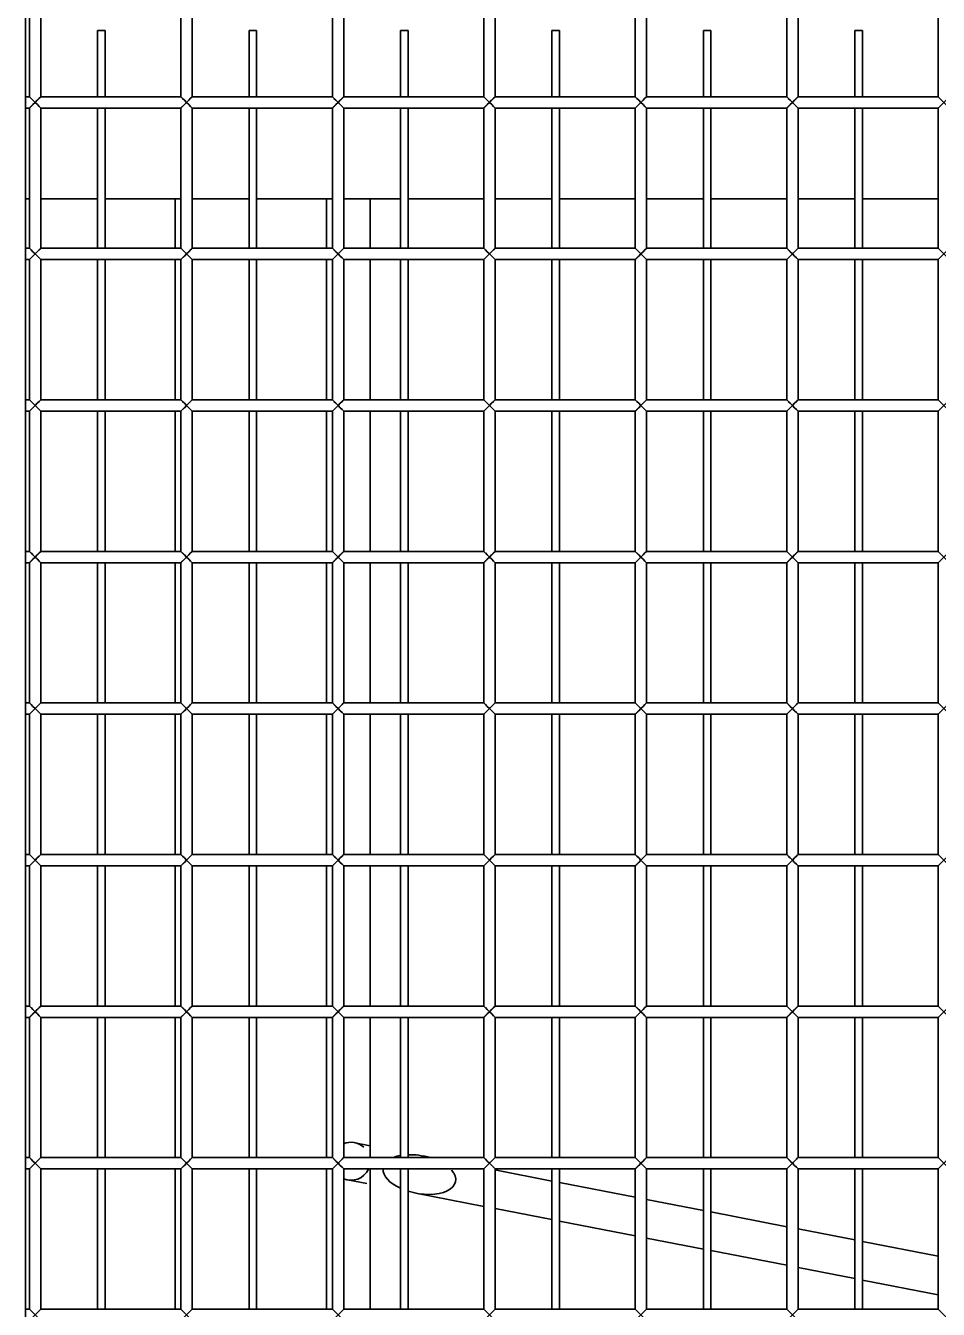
# Model space of a CAD drawing. Header units: millimetres. Extents: x 32496 to 166256, y 3504 to 23939.
# Drawn here: x 44527.6 to 44768.7, y 12790 to 13128.8 of the extents above; entities that cross this region are included whole.
import ezdxf

# ---------------------------------------------------------------- set-up
doc = ezdxf.new("R2010")
doc.units = ezdxf.units.MM
doc.layers.get('0').update_dxf_attribs({"lineweight": 35})

msp = doc.modelspace()

# ---------------------------------------------------------------- linework, layer by layer
at = {"linetype": 'Continuous'}
for p, q in [((44527.64, 13140.075), (44527.64, 12514.553)), ((44528.64, 13140.075), (44528.64, 13110.075)), ((44531.64, 13140.075), (44531.64, 13110.075)), ((44568.64, 13140.075), (44568.64, 13110.075)), ((44571.64, 13140.075), (44571.64, 13110.075)), ((44608.64, 13140.075), (44608.64, 13110.075)), ((44611.64, 13140.075), (44611.64, 13110.075)), ((44648.64, 13140.075), (44648.64, 13110.075)), ((44651.64, 13140.075), (44651.64, 13110.075)), ((44688.64, 13140.075), (44688.64, 13110.075)), ((44691.64, 13140.075), (44691.64, 13110.075)), ((44728.64, 13140.075), (44728.64, 13110.075)), ((44731.64, 13140.075), (44731.64, 13110.075)), ((44768.64, 13140.075), (44768.64, 13110.075)), ((44546.64, 13110.075), (44546.64, 13127.575)), ((44548.64, 13127.575), (44546.64, 13127.575)), ((44548.64, 13110.075), (44548.64, 13127.575)), ((44586.64, 13110.075), (44586.64, 13127.575)), ((44588.64, 13127.575), (44586.64, 13127.575)), ((44588.64, 13110.075), (44588.64, 13127.575)), ((44626.64, 13110.075), (44626.64, 13127.575)), ((44628.64, 13127.575), (44626.64, 13127.575)), ((44628.64, 13110.075), (44628.64, 13127.575)), ((44666.64, 13110.075), (44666.64, 13127.575)), ((44668.64, 13127.575), (44666.64, 13127.575)), ((44668.64, 13110.075), (44668.64, 13127.575)), ((44706.64, 13110.075), (44706.64, 13127.575)), ((44708.64, 13127.575), (44706.64, 13127.575)), ((44708.64, 13110.075), (44708.64, 13127.575)), ((44746.64, 13110.075), (44746.64, 13127.575)), ((44748.64, 13127.575), (44746.64, 13127.575)), ((44748.64, 13110.075), (44748.64, 13127.575)), ((44527.64, 13110.075), (44528.64, 13110.075)), ((44528.64, 13107.075), (44531.64, 13110.075)), ((44528.64, 13110.075), (44531.64, 13107.075)), ((44529.55, 13107.986), (44530.14, 13108.575)), ((44531.64, 13110.075), (44568.64, 13110.075)), ((44568.64, 13107.075), (44571.64, 13110.075)), ((44568.64, 13110.075), (44571.64, 13107.075)), ((44569.55, 13107.986), (44570.14, 13108.575)), ((44571.64, 13110.075), (44608.64, 13110.075)), ((44608.64, 13107.075), (44611.64, 13110.075)), ((44608.64, 13110.075), (44611.64, 13107.075)), ((44609.55, 13107.986), (44610.14, 13108.575)), ((44611.64, 13110.075), (44648.64, 13110.075)), ((44648.64, 13107.075), (44651.64, 13110.075)), ((44648.64, 13110.075), (44651.64, 13107.075)), ((44649.55, 13107.986), (44650.14, 13108.575)), ((44651.64, 13110.075), (44688.64, 13110.075)), ((44688.64, 13107.075), (44691.64, 13110.075)), ((44688.64, 13110.075), (44691.64, 13107.075)), ((44689.55, 13107.986), (44690.14, 13108.575)), ((44691.64, 13110.075), (44728.64, 13110.075)), ((44728.64, 13107.075), (44731.64, 13110.075)), ((44728.64, 13110.075), (44731.64, 13107.075)), ((44729.55, 13107.986), (44730.14, 13108.575)), ((44731.64, 13110.075), (44768.64, 13110.075)), ((44768.64, 13107.075), (44771.64, 13110.075)), ((44768.64, 13110.075), (44771.64, 13107.075)), ((44527.64, 13107.075), (44528.64, 13107.075)), ((44528.64, 13107.075), (44528.64, 13070.075)), ((44528.756, 13107.192), (44529.55, 13107.986)), ((44531.64, 13107.075), (44531.64, 13070.075)), ((44531.64, 13107.075), (44568.64, 13107.075)), ((44546.64, 13070.075), (44546.64, 13107.075)), ((44548.64, 13070.075), (44548.64, 13107.075)), ((44568.64, 13107.075), (44568.64, 13070.075)), ((44568.756, 13107.192), (44569.55, 13107.986)), ((44571.64, 13107.075), (44571.64, 13070.075)), ((44571.64, 13107.075), (44608.64, 13107.075)), ((44586.64, 13070.075), (44586.64, 13107.075)), ((44588.64, 13070.075), (44588.64, 13107.075)), ((44608.64, 13107.075), (44608.64, 13070.075)), ((44608.756, 13107.192), (44609.55, 13107.986)), ((44611.64, 13107.075), (44611.64, 13070.075)), ((44611.64, 13107.075), (44648.64, 13107.075)), ((44626.64, 13070.075), (44626.64, 13107.075)), ((44628.64, 13070.075), (44628.64, 13107.075)), ((44648.64, 13107.075), (44648.64, 13070.075)), ((44648.756, 13107.192), (44649.55, 13107.986)), ((44651.64, 13107.075), (44651.64, 13070.075)), ((44651.64, 13107.075), (44688.64, 13107.075)), ((44666.64, 13070.075), (44666.64, 13107.075)), ((44668.64, 13070.075), (44668.64, 13107.075)), ((44688.64, 13107.075), (44688.64, 13070.075)), ((44688.756, 13107.192), (44689.55, 13107.986)), ((44691.64, 13107.075), (44691.64, 13070.075)), ((44691.64, 13107.075), (44728.64, 13107.075)), ((44706.64, 13070.075), (44706.64, 13107.075)), ((44708.64, 13070.075), (44708.64, 13107.075)), ((44728.64, 13107.075), (44728.64, 13070.075)), ((44728.756, 13107.192), (44729.55, 13107.986)), ((44731.64, 13107.075), (44731.64, 13070.075)), ((44731.64, 13107.075), (44768.64, 13107.075)), ((44746.64, 13070.075), (44746.64, 13107.075)), ((44748.64, 13070.075), (44748.64, 13107.075)), ((44768.64, 13107.075), (44768.64, 13070.075)), ((44528.64, 13083.075), (44527.64, 13083.075)), ((44546.64, 13083.075), (44531.64, 13083.075)), ((44568.64, 13083.075), (44548.64, 13083.075)), ((44567.14, 13083.075), (44567.14, 13070.075)), ((44586.64, 13083.075), (44571.64, 13083.075)), ((44608.64, 13083.075), (44588.64, 13083.075)), ((44607.14, 13083.075), (44607.14, 13070.075)), ((44626.64, 13083.075), (44611.64, 13083.075)), ((44618.64, 13070.075), (44618.64, 13083.075)), ((44648.64, 13083.075), (44628.64, 13083.075)), ((44666.64, 13083.075), (44651.64, 13083.075)), ((44688.64, 13083.075), (44668.64, 13083.075)), ((44706.64, 13083.075), (44691.64, 13083.075)), ((44728.64, 13083.075), (44708.64, 13083.075)), ((44746.64, 13083.075), (44731.64, 13083.075)), ((44768.64, 13083.075), (44748.64, 13083.075)), ((44527.64, 13070.075), (44528.64, 13070.075)), ((44528.64, 13067.075), (44531.64, 13070.075)), ((44528.64, 13070.075), (44531.64, 13067.075)), ((44528.756, 13067.192), (44529.55, 13067.986)), ((44529.55, 13067.986), (44530.14, 13068.575)), ((44531.64, 13070.075), (44568.64, 13070.075)), ((44568.64, 13067.075), (44571.64, 13070.075)), ((44568.64, 13070.075), (44571.64, 13067.075)), ((44568.756, 13067.192), (44569.55, 13067.986)), ((44569.55, 13067.986), (44570.14, 13068.575)), ((44571.64, 13070.075), (44608.64, 13070.075)), ((44608.64, 13067.075), (44611.64, 13070.075)), ((44608.64, 13070.075), (44611.64, 13067.075)), ((44608.756, 13067.192), (44609.55, 13067.986)), ((44609.55, 13067.986), (44610.14, 13068.575)), ((44611.64, 13070.075), (44648.64, 13070.075)), ((44648.64, 13067.075), (44651.64, 13070.075)), ((44648.64, 13070.075), (44651.64, 13067.075)), ((44648.756, 13067.192), (44649.55, 13067.986)), ((44649.55, 13067.986), (44650.14, 13068.575)), ((44651.64, 13070.075), (44688.64, 13070.075)), ((44688.64, 13067.075), (44691.64, 13070.075)), ((44688.64, 13070.075), (44691.64, 13067.075)), ((44688.756, 13067.192), (44689.55, 13067.986)), ((44689.55, 13067.986), (44690.14, 13068.575)), ((44691.64, 13070.075), (44728.64, 13070.075)), ((44728.64, 13067.075), (44731.64, 13070.075)), ((44728.64, 13070.075), (44731.64, 13067.075)), ((44728.756, 13067.192), (44729.55, 13067.986)), ((44729.55, 13067.986), (44730.14, 13068.575)), ((44731.64, 13070.075), (44768.64, 13070.075)), ((44768.64, 13067.075), (44771.64, 13070.075)), ((44768.64, 13070.075), (44771.64, 13067.075)), ((44527.64, 13067.075), (44528.64, 13067.075)), ((44528.64, 13067.075), (44528.64, 13030.075)), ((44531.64, 13067.075), (44531.64, 13030.075)), ((44531.64, 13067.075), (44568.64, 13067.075)), ((44546.64, 13030.075), (44546.64, 13067.075)), ((44548.64, 13030.075), (44548.64, 13067.075)), ((44567.14, 13067.075), (44567.14, 13030.075)), ((44568.64, 13067.075), (44568.64, 13030.075)), ((44571.64, 13067.075), (44571.64, 13030.075)), ((44571.64, 13067.075), (44608.64, 13067.075)), ((44586.64, 13030.075), (44586.64, 13067.075)), ((44588.64, 13030.075), (44588.64, 13067.075)), ((44607.14, 13067.075), (44607.14, 13030.075)), ((44608.64, 13067.075), (44608.64, 13030.075)), ((44611.64, 13067.075), (44611.64, 13030.075)), ((44611.64, 13067.075), (44648.64, 13067.075)), ((44618.64, 13030.075), (44618.64, 13067.075)), ((44626.64, 13030.075), (44626.64, 13067.075)), ((44628.64, 13030.075), (44628.64, 13067.075)), ((44648.64, 13067.075), (44648.64, 13030.075)), ((44651.64, 13067.075), (44651.64, 13030.075)), ((44651.64, 13067.075), (44688.64, 13067.075)), ((44666.64, 13030.075), (44666.64, 13067.075)), ((44668.64, 13030.075), (44668.64, 13067.075)), ((44688.64, 13067.075), (44688.64, 13030.075)), ((44691.64, 13067.075), (44691.64, 13030.075)), ((44691.64, 13067.075), (44728.64, 13067.075)), ((44706.64, 13030.075), (44706.64, 13067.075)), ((44708.64, 13030.075), (44708.64, 13067.075)), ((44728.64, 13067.075), (44728.64, 13030.075)), ((44731.64, 13067.075), (44731.64, 13030.075)), ((44731.64, 13067.075), (44768.64, 13067.075)), ((44746.64, 13030.075), (44746.64, 13067.075)), ((44748.64, 13030.075), (44748.64, 13067.075)), ((44768.64, 13067.075), (44768.64, 13030.075)), ((44527.64, 13030.075), (44528.64, 13030.075)), ((44527.64, 13027.075), (44528.64, 13027.075)), ((44528.64, 13027.075), (44531.64, 13030.075)), ((44528.64, 13030.075), (44531.64, 13027.075)), ((44528.64, 13027.075), (44528.64, 12990.075)), ((44528.756, 13027.192), (44529.55, 13027.986)), ((44529.55, 13027.986), (44530.14, 13028.575)), ((44531.64, 13030.075), (44568.64, 13030.075)), ((44531.64, 13027.075), (44531.64, 12990.075)), ((44531.64, 13027.075), (44568.64, 13027.075)), ((44546.64, 12990.075), (44546.64, 13027.075)), ((44548.64, 12990.075), (44548.64, 13027.075)), ((44567.14, 13027.075), (44567.14, 12990.075)), ((44568.64, 13027.075), (44571.64, 13030.075)), ((44568.64, 13030.075), (44571.64, 13027.075)), ((44568.64, 13027.075), (44568.64, 12990.075)), ((44568.756, 13027.192), (44569.55, 13027.986)), ((44569.55, 13027.986), (44570.14, 13028.575)), ((44571.64, 13030.075), (44608.64, 13030.075)), ((44571.64, 13027.075), (44571.64, 12990.075)), ((44571.64, 13027.075), (44608.64, 13027.075)), ((44586.64, 12990.075), (44586.64, 13027.075)), ((44588.64, 12990.075), (44588.64, 13027.075)), ((44607.14, 13027.075), (44607.14, 12990.075)), ((44608.64, 13027.075), (44611.64, 13030.075)), ((44608.64, 13030.075), (44611.64, 13027.075)), ((44608.64, 13027.075), (44608.64, 12990.075)), ((44608.756, 13027.192), (44609.55, 13027.986)), ((44609.55, 13027.986), (44610.14, 13028.575)), ((44611.64, 13030.075), (44648.64, 13030.075)), ((44611.64, 13027.075), (44611.64, 12990.075)), ((44611.64, 13027.075), (44648.64, 13027.075)), ((44618.64, 12990.075), (44618.64, 13027.075)), ((44626.64, 12990.075), (44626.64, 13027.075)), ((44628.64, 12990.075), (44628.64, 13027.075)), ((44648.64, 13027.075), (44651.64, 13030.075)), ((44648.64, 13030.075), (44651.64, 13027.075)), ((44648.64, 13027.075), (44648.64, 12990.075)), ((44648.756, 13027.192), (44649.55, 13027.986)), ((44649.55, 13027.986), (44650.14, 13028.575)), ((44651.64, 13030.075), (44688.64, 13030.075)), ((44651.64, 13027.075), (44651.64, 12990.075)), ((44651.64, 13027.075), (44688.64, 13027.075)), ((44666.64, 12990.075), (44666.64, 13027.075)), ((44668.64, 12990.075), (44668.64, 13027.075)), ((44688.64, 13027.075), (44691.64, 13030.075)), ((44688.64, 13030.075), (44691.64, 13027.075)), ((44688.64, 13027.075), (44688.64, 12990.075)), ((44688.756, 13027.192), (44689.55, 13027.986)), ((44689.55, 13027.986), (44690.14, 13028.575)), ((44691.64, 13030.075), (44728.64, 13030.075)), ((44691.64, 13027.075), (44691.64, 12990.075)), ((44691.64, 13027.075), (44728.64, 13027.075)), ((44706.64, 12990.075), (44706.64, 13027.075)), ((44708.64, 12990.075), (44708.64, 13027.075)), ((44728.64, 13027.075), (44731.64, 13030.075)), ((44728.64, 13030.075), (44731.64, 13027.075)), ((44728.64, 13027.075), (44728.64, 12990.075)), ((44728.756, 13027.192), (44729.55, 13027.986)), ((44729.55, 13027.986), (44730.14, 13028.575)), ((44731.64, 13030.075), (44768.64, 13030.075)), ((44731.64, 13027.075), (44731.64, 12990.075)), ((44731.64, 13027.075), (44768.64, 13027.075)), ((44746.64, 12990.075), (44746.64, 13027.075)), ((44748.64, 12990.075), (44748.64, 13027.075)), ((44768.64, 13027.075), (44771.64, 13030.075)), ((44768.64, 13030.075), (44771.64, 13027.075)), ((44768.64, 13027.075), (44768.64, 12990.075)), ((44527.64, 12990.075), (44528.64, 12990.075)), ((44528.64, 12987.075), (44531.64, 12990.075)), ((44528.64, 12990.075), (44531.64, 12987.075)), ((44531.64, 12990.075), (44568.64, 12990.075)), ((44568.64, 12987.075), (44571.64, 12990.075)), ((44568.64, 12990.075), (44571.64, 12987.075)), ((44571.64, 12990.075), (44608.64, 12990.075)), ((44608.64, 12987.075), (44611.64, 12990.075)), ((44608.64, 12990.075), (44611.64, 12987.075)), ((44611.64, 12990.075), (44648.64, 12990.075)), ((44648.64, 12987.075), (44651.64, 12990.075)), ((44648.64, 12990.075), (44651.64, 12987.075)), ((44651.64, 12990.075), (44688.64, 12990.075)), ((44688.64, 12987.075), (44691.64, 12990.075)), ((44688.64, 12990.075), (44691.64, 12987.075)), ((44691.64, 12990.075), (44728.64, 12990.075)), ((44728.64, 12987.075), (44731.64, 12990.075)), ((44728.64, 12990.075), (44731.64, 12987.075)), ((44731.64, 12990.075), (44768.64, 12990.075)), ((44768.64, 12987.075), (44771.64, 12990.075)), ((44768.64, 12990.075), (44771.64, 12987.075)), ((44527.64, 12987.075), (44528.64, 12987.075)), ((44528.64, 12987.075), (44528.64, 12950.075)), ((44528.756, 12987.192), (44529.55, 12987.986)), ((44529.55, 12987.986), (44530.14, 12988.575)), ((44531.64, 12987.075), (44531.64, 12950.075)), ((44531.64, 12987.075), (44568.64, 12987.075)), ((44546.64, 12950.075), (44546.64, 12987.075)), ((44548.64, 12950.075), (44548.64, 12987.075)), ((44567.14, 12987.075), (44567.14, 12950.075)), ((44568.64, 12987.075), (44568.64, 12950.075)), ((44568.756, 12987.192), (44569.55, 12987.986)), ((44569.55, 12987.986), (44570.14, 12988.575)), ((44571.64, 12987.075), (44571.64, 12950.075)), ((44571.64, 12987.075), (44608.64, 12987.075)), ((44586.64, 12950.075), (44586.64, 12987.075)), ((44588.64, 12950.075), (44588.64, 12987.075)), ((44607.14, 12987.075), (44607.14, 12950.075)), ((44608.64, 12987.075), (44608.64, 12950.075)), ((44608.756, 12987.192), (44609.55, 12987.986)), ((44609.55, 12987.986), (44610.14, 12988.575)), ((44611.64, 12987.075), (44611.64, 12950.075)), ((44611.64, 12987.075), (44648.64, 12987.075)), ((44618.64, 12950.075), (44618.64, 12987.075)), ((44626.64, 12950.075), (44626.64, 12987.075)), ((44628.64, 12950.075), (44628.64, 12987.075)), ((44648.64, 12987.075), (44648.64, 12950.075)), ((44648.756, 12987.192), (44649.55, 12987.986)), ((44649.55, 12987.986), (44650.14, 12988.575)), ((44651.64, 12987.075), (44651.64, 12950.075)), ((44651.64, 12987.075), (44688.64, 12987.075)), ((44666.64, 12950.075), (44666.64, 12987.075)), ((44668.64, 12950.075), (44668.64, 12987.075)), ((44688.64, 12987.075), (44688.64, 12950.075)), ((44688.756, 12987.192), (44689.55, 12987.986)), ((44689.55, 12987.986), (44690.14, 12988.575)), ((44691.64, 12987.075), (44691.64, 12950.075)), ((44691.64, 12987.075), (44728.64, 12987.075)), ((44706.64, 12950.075), (44706.64, 12987.075)), ((44708.64, 12950.075), (44708.64, 12987.075)), ((44728.64, 12987.075), (44728.64, 12950.075)), ((44728.756, 12987.192), (44729.55, 12987.986)), ((44729.55, 12987.986), (44730.14, 12988.575)), ((44731.64, 12987.075), (44731.64, 12950.075)), ((44731.64, 12987.075), (44768.64, 12987.075)), ((44746.64, 12950.075), (44746.64, 12987.075)), ((44748.64, 12950.075), (44748.64, 12987.075)), ((44768.64, 12987.075), (44768.64, 12950.075)), ((44527.64, 12950.075), (44528.64, 12950.075)), ((44528.64, 12947.075), (44531.64, 12950.075)), ((44528.64, 12950.075), (44531.64, 12947.075)), ((44531.64, 12950.075), (44568.64, 12950.075)), ((44568.64, 12947.075), (44571.64, 12950.075)), ((44568.64, 12950.075), (44571.64, 12947.075)), ((44571.64, 12950.075), (44608.64, 12950.075)), ((44608.64, 12947.075), (44611.64, 12950.075)), ((44608.64, 12950.075), (44611.64, 12947.075)), ((44611.64, 12950.075), (44648.64, 12950.075)), ((44648.64, 12947.075), (44651.64, 12950.075)), ((44648.64, 12950.075), (44651.64, 12947.075)), ((44651.64, 12950.075), (44688.64, 12950.075)), ((44688.64, 12947.075), (44691.64, 12950.075)), ((44688.64, 12950.075), (44691.64, 12947.075)), ((44691.64, 12950.075), (44728.64, 12950.075)), ((44728.64, 12947.075), (44731.64, 12950.075)), ((44728.64, 12950.075), (44731.64, 12947.075)), ((44731.64, 12950.075), (44768.64, 12950.075)), ((44768.64, 12947.075), (44771.64, 12950.075)), ((44768.64, 12950.075), (44771.64, 12947.075)), ((44527.64, 12947.075), (44528.64, 12947.075)), ((44528.64, 12947.075), (44528.64, 12910.075)), ((44528.756, 12947.192), (44529.55, 12947.986)), ((44529.55, 12947.986), (44530.14, 12948.575)), ((44531.64, 12947.075), (44531.64, 12910.075)), ((44531.64, 12947.075), (44568.64, 12947.075)), ((44546.64, 12910.075), (44546.64, 12947.075)), ((44548.64, 12910.075), (44548.64, 12947.075)), ((44567.14, 12947.075), (44567.14, 12910.075)), ((44568.64, 12947.075), (44568.64, 12910.075)), ((44568.756, 12947.192), (44569.55, 12947.986)), ((44569.55, 12947.986), (44570.14, 12948.575)), ((44571.64, 12947.075), (44571.64, 12910.075)), ((44571.64, 12947.075), (44608.64, 12947.075)), ((44586.64, 12910.075), (44586.64, 12947.075)), ((44588.64, 12910.075), (44588.64, 12947.075)), ((44607.14, 12947.075), (44607.14, 12910.075)), ((44608.64, 12947.075), (44608.64, 12910.075)), ((44608.756, 12947.192), (44609.55, 12947.986)), ((44609.55, 12947.986), (44610.14, 12948.575)), ((44611.64, 12947.075), (44611.64, 12910.075)), ((44611.64, 12947.075), (44648.64, 12947.075)), ((44618.64, 12910.075), (44618.64, 12947.075)), ((44626.64, 12910.075), (44626.64, 12947.075)), ((44628.64, 12910.075), (44628.64, 12947.075)), ((44648.64, 12947.075), (44648.64, 12910.075)), ((44648.756, 12947.192), (44649.55, 12947.986)), ((44649.55, 12947.986), (44650.14, 12948.575)), ((44651.64, 12947.075), (44651.64, 12910.075)), ((44651.64, 12947.075), (44688.64, 12947.075)), ((44666.64, 12910.075), (44666.64, 12947.075)), ((44668.64, 12910.075), (44668.64, 12947.075)), ((44688.64, 12947.075), (44688.64, 12910.075)), ((44688.756, 12947.192), (44689.55, 12947.986)), ((44689.55, 12947.986), (44690.14, 12948.575)), ((44691.64, 12947.075), (44691.64, 12910.075)), ((44691.64, 12947.075), (44728.64, 12947.075)), ((44706.64, 12910.075), (44706.64, 12947.075)), ((44708.64, 12910.075), (44708.64, 12947.075)), ((44728.64, 12947.075), (44728.64, 12910.075)), ((44728.756, 12947.192), (44729.55, 12947.986)), ((44729.55, 12947.986), (44730.14, 12948.575)), ((44731.64, 12947.075), (44731.64, 12910.075)), ((44731.64, 12947.075), (44768.64, 12947.075)), ((44746.64, 12910.075), (44746.64, 12947.075)), ((44748.64, 12910.075), (44748.64, 12947.075)), ((44768.64, 12947.075), (44768.64, 12910.075)), ((44527.64, 12910.075), (44528.64, 12910.075)), ((44528.64, 12907.075), (44531.64, 12910.075)), ((44528.64, 12910.075), (44531.64, 12907.075)), ((44529.55, 12907.986), (44530.14, 12908.575)), ((44531.64, 12910.075), (44568.64, 12910.075)), ((44568.64, 12907.075), (44571.64, 12910.075)), ((44568.64, 12910.075), (44571.64, 12907.075)), ((44569.55, 12907.986), (44570.14, 12908.575)), ((44571.64, 12910.075), (44608.64, 12910.075)), ((44608.64, 12907.075), (44611.64, 12910.075)), ((44608.64, 12910.075), (44611.64, 12907.075)), ((44609.55, 12907.986), (44610.14, 12908.575)), ((44611.64, 12910.075), (44648.64, 12910.075)), ((44648.64, 12907.075), (44651.64, 12910.075)), ((44648.64, 12910.075), (44651.64, 12907.075)), ((44649.55, 12907.986), (44650.14, 12908.575)), ((44651.64, 12910.075), (44688.64, 12910.075)), ((44688.64, 12907.075), (44691.64, 12910.075)), ((44688.64, 12910.075), (44691.64, 12907.075)), ((44689.55, 12907.986), (44690.14, 12908.575)), ((44691.64, 12910.075), (44728.64, 12910.075)), ((44728.64, 12907.075), (44731.64, 12910.075)), ((44728.64, 12910.075), (44731.64, 12907.075)), ((44729.55, 12907.986), (44730.14, 12908.575)), ((44731.64, 12910.075), (44768.64, 12910.075)), ((44768.64, 12907.075), (44771.64, 12910.075)), ((44768.64, 12910.075), (44771.64, 12907.075)), ((44527.64, 12907.075), (44528.64, 12907.075)), ((44528.64, 12907.075), (44528.64, 12870.075)), ((44528.756, 12907.192), (44529.55, 12907.986)), ((44531.64, 12907.075), (44531.64, 12870.075)), ((44531.64, 12907.075), (44568.64, 12907.075)), ((44546.64, 12870.075), (44546.64, 12907.075)), ((44548.64, 12870.075), (44548.64, 12907.075)), ((44567.14, 12907.075), (44567.14, 12870.075)), ((44568.64, 12907.075), (44568.64, 12870.075)), ((44568.756, 12907.192), (44569.55, 12907.986)), ((44571.64, 12907.075), (44571.64, 12870.075)), ((44571.64, 12907.075), (44608.64, 12907.075)), ((44586.64, 12870.075), (44586.64, 12907.075)), ((44588.64, 12870.075), (44588.64, 12907.075)), ((44607.14, 12907.075), (44607.14, 12870.075)), ((44608.64, 12907.075), (44608.64, 12870.075)), ((44608.756, 12907.192), (44609.55, 12907.986)), ((44611.64, 12907.075), (44611.64, 12870.075)), ((44611.64, 12907.075), (44648.64, 12907.075)), ((44618.64, 12870.075), (44618.64, 12907.075)), ((44626.64, 12870.075), (44626.64, 12907.075)), ((44628.64, 12870.075), (44628.64, 12907.075)), ((44648.64, 12907.075), (44648.64, 12870.075)), ((44648.756, 12907.192), (44649.55, 12907.986)), ((44651.64, 12907.075), (44651.64, 12870.075)), ((44651.64, 12907.075), (44688.64, 12907.075)), ((44666.64, 12870.075), (44666.64, 12907.075)), ((44668.64, 12870.075), (44668.64, 12907.075)), ((44688.64, 12907.075), (44688.64, 12870.075)), ((44688.756, 12907.192), (44689.55, 12907.986)), ((44691.64, 12907.075), (44691.64, 12870.075)), ((44691.64, 12907.075), (44728.64, 12907.075)), ((44706.64, 12870.075), (44706.64, 12907.075)), ((44708.64, 12870.075), (44708.64, 12907.075)), ((44728.64, 12907.075), (44728.64, 12870.075)), ((44728.756, 12907.192), (44729.55, 12907.986)), ((44731.64, 12907.075), (44731.64, 12870.075)), ((44731.64, 12907.075), (44768.64, 12907.075)), ((44746.64, 12870.075), (44746.64, 12907.075)), ((44748.64, 12870.075), (44748.64, 12907.075)), ((44768.64, 12907.075), (44768.64, 12870.075)), ((44527.64, 12870.075), (44528.64, 12870.075)), ((44528.64, 12867.075), (44531.64, 12870.075)), ((44528.64, 12870.075), (44531.64, 12867.075)), ((44528.756, 12867.192), (44529.55, 12867.986)), ((44529.55, 12867.986), (44530.14, 12868.575)), ((44531.64, 12870.075), (44568.64, 12870.075)), ((44568.64, 12867.075), (44571.64, 12870.075)), ((44568.64, 12870.075), (44571.64, 12867.075)), ((44568.756, 12867.192), (44569.55, 12867.986)), ((44569.55, 12867.986), (44570.14, 12868.575)), ((44571.64, 12870.075), (44608.64, 12870.075)), ((44608.64, 12867.075), (44611.64, 12870.075)), ((44608.64, 12870.075), (44611.64, 12867.075)), ((44608.756, 12867.192), (44609.55, 12867.986)), ((44609.55, 12867.986), (44610.14, 12868.575)), ((44611.64, 12870.075), (44648.64, 12870.075)), ((44648.64, 12867.075), (44651.64, 12870.075)), ((44648.64, 12870.075), (44651.64, 12867.075)), ((44648.756, 12867.192), (44649.55, 12867.986)), ((44649.55, 12867.986), (44650.14, 12868.575)), ((44651.64, 12870.075), (44688.64, 12870.075)), ((44688.64, 12867.075), (44691.64, 12870.075)), ((44688.64, 12870.075), (44691.64, 12867.075)), ((44688.756, 12867.192), (44689.55, 12867.986)), ((44689.55, 12867.986), (44690.14, 12868.575)), ((44691.64, 12870.075), (44728.64, 12870.075)), ((44728.64, 12867.075), (44731.64, 12870.075)), ((44728.64, 12870.075), (44731.64, 12867.075)), ((44728.756, 12867.192), (44729.55, 12867.986)), ((44729.55, 12867.986), (44730.14, 12868.575)), ((44731.64, 12870.075), (44768.64, 12870.075)), ((44768.64, 12867.075), (44771.64, 12870.075)), ((44768.64, 12870.075), (44771.64, 12867.075)), ((44527.64, 12867.075), (44528.64, 12867.075)), ((44528.64, 12867.075), (44528.64, 12830.075)), ((44531.64, 12867.075), (44531.64, 12830.075)), ((44531.64, 12867.075), (44568.64, 12867.075)), ((44546.64, 12830.075), (44546.64, 12867.075)), ((44548.64, 12830.075), (44548.64, 12867.075)), ((44567.14, 12867.075), (44567.14, 12830.075)), ((44568.64, 12867.075), (44568.64, 12830.075)), ((44571.64, 12867.075), (44571.64, 12830.075)), ((44571.64, 12867.075), (44608.64, 12867.075)), ((44586.64, 12830.075), (44586.64, 12867.075)), ((44588.64, 12830.075), (44588.64, 12867.075)), ((44607.14, 12867.075), (44607.14, 12830.075)), ((44608.64, 12867.075), (44608.64, 12830.075)), ((44611.64, 12867.075), (44611.64, 12830.075)), ((44611.64, 12867.075), (44648.64, 12867.075)), ((44618.64, 12830.075), (44618.64, 12867.075)), ((44626.64, 12830.075), (44626.64, 12867.075)), ((44628.64, 12830.075), (44628.64, 12867.075)), ((44648.64, 12867.075), (44648.64, 12830.075)), ((44651.64, 12867.075), (44651.64, 12830.075)), ((44651.64, 12867.075), (44688.64, 12867.075)), ((44666.64, 12830.075), (44666.64, 12867.075)), ((44668.64, 12830.075), (44668.64, 12867.075)), ((44688.64, 12867.075), (44688.64, 12830.075)), ((44691.64, 12867.075), (44691.64, 12830.075)), ((44691.64, 12867.075), (44728.64, 12867.075)), ((44706.64, 12830.075), (44706.64, 12867.075)), ((44708.64, 12830.075), (44708.64, 12867.075)), ((44728.64, 12867.075), (44728.64, 12830.075)), ((44731.64, 12867.075), (44731.64, 12830.075)), ((44731.64, 12867.075), (44768.64, 12867.075)), ((44746.64, 12830.075), (44746.64, 12867.075)), ((44748.64, 12830.075), (44748.64, 12867.075)), ((44768.64, 12867.075), (44768.64, 12830.075)), ((44618.64, 12833.208), (44614.554, 12834.002)), ((44634.755, 12830.075), (44632.591, 12830.496)), ((44527.64, 12830.075), (44528.64, 12830.075)), ((44527.64, 12827.075), (44528.64, 12827.075)), ((44528.64, 12827.075), (44531.64, 12830.075)), ((44528.64, 12830.075), (44531.64, 12827.075)), ((44528.64, 12827.075), (44528.64, 12790.075)), ((44528.756, 12827.192), (44529.55, 12827.986)), ((44529.55, 12827.986), (44530.14, 12828.575)), ((44531.64, 12830.075), (44568.64, 12830.075)), ((44531.64, 12827.075), (44531.64, 12790.075)), ((44531.64, 12827.075), (44568.64, 12827.075)), ((44546.64, 12790.075), (44546.64, 12827.075)), ((44548.64, 12790.075), (44548.64, 12827.075)), ((44567.14, 12827.075), (44567.14, 12790.075)), ((44568.64, 12827.075), (44571.64, 12830.075)), ((44568.64, 12830.075), (44571.64, 12827.075)), ((44568.64, 12827.075), (44568.64, 12790.075)), ((44568.756, 12827.192), (44569.55, 12827.986)), ((44569.55, 12827.986), (44570.14, 12828.575)), ((44571.64, 12830.075), (44608.64, 12830.075)), ((44571.64, 12827.075), (44571.64, 12790.075)), ((44571.64, 12827.075), (44608.64, 12827.075)), ((44586.64, 12790.075), (44586.64, 12827.075)), ((44588.64, 12790.075), (44588.64, 12827.075)), ((44607.14, 12827.075), (44607.14, 12790.075)), ((44608.64, 12827.075), (44611.64, 12830.075)), ((44608.64, 12830.075), (44611.64, 12827.075)), ((44608.64, 12827.075), (44608.64, 12790.075)), ((44608.756, 12827.192), (44609.55, 12827.986)), ((44609.55, 12827.986), (44610.14, 12828.575)), ((44611.64, 12830.075), (44648.64, 12830.075)), ((44611.64, 12827.075), (44611.64, 12790.075)), ((44611.64, 12827.075), (44648.64, 12827.075)), ((44618.64, 12790.075), (44618.64, 12827.075)), ((44626.64, 12790.075), (44626.64, 12827.075)), ((44628.64, 12790.075), (44628.64, 12827.075)), ((44648.64, 12827.075), (44651.64, 12830.075)), ((44648.64, 12830.075), (44651.64, 12827.075)), ((44648.64, 12827.075), (44648.64, 12790.075)), ((44648.756, 12827.192), (44649.55, 12827.986)), ((44649.55, 12827.986), (44650.14, 12828.575)), ((44651.64, 12830.075), (44688.64, 12830.075)), ((44651.64, 12827.075), (44651.64, 12790.075)), ((44651.64, 12827.075), (44688.64, 12827.075)), ((44666.64, 12790.075), (44666.64, 12827.075)), ((44668.64, 12790.075), (44668.64, 12827.075)), ((44688.64, 12827.075), (44691.64, 12830.075)), ((44688.64, 12830.075), (44691.64, 12827.075)), ((44688.64, 12827.075), (44688.64, 12790.075)), ((44688.756, 12827.192), (44689.55, 12827.986)), ((44689.55, 12827.986), (44690.14, 12828.575)), ((44691.64, 12830.075), (44728.64, 12830.075)), ((44691.64, 12827.075), (44691.64, 12790.075)), ((44691.64, 12827.075), (44728.64, 12827.075)), ((44706.64, 12790.075), (44706.64, 12827.075)), ((44708.64, 12790.075), (44708.64, 12827.075)), ((44728.64, 12827.075), (44731.64, 12830.075)), ((44728.64, 12830.075), (44731.64, 12827.075)), ((44728.64, 12827.075), (44728.64, 12790.075)), ((44728.756, 12827.192), (44729.55, 12827.986)), ((44729.55, 12827.986), (44730.14, 12828.575)), ((44731.64, 12830.075), (44768.64, 12830.075)), ((44731.64, 12827.075), (44731.64, 12790.075)), ((44731.64, 12827.075), (44768.64, 12827.075)), ((44746.64, 12790.075), (44746.64, 12827.075)), ((44748.64, 12790.075), (44748.64, 12827.075)), ((44768.64, 12827.075), (44771.64, 12830.075)), ((44768.64, 12830.075), (44771.64, 12827.075)), ((44768.64, 12827.075), (44768.64, 12790.075)), ((44617.782, 12823.187), (44612.646, 12824.186)), ((44666.64, 12823.878), (44651.587, 12826.804)), ((44648.64, 12817.189), (44630.683, 12820.68)), ((44688.64, 12819.601), (44668.64, 12823.489)), ((44706.64, 12816.102), (44691.64, 12819.018)), ((44666.64, 12813.691), (44651.64, 12816.606)), ((44728.64, 12811.826), (44708.64, 12815.714)), ((44688.64, 12809.414), (44668.64, 12813.302)), ((44746.64, 12808.327), (44731.64, 12811.243)), ((44706.64, 12805.915), (44691.64, 12808.831)), ((44768.64, 12804.051), (44748.64, 12807.939)), ((44728.64, 12801.639), (44708.64, 12805.527)), ((44746.64, 12798.14), (44731.64, 12801.056)), ((44768.64, 12793.864), (44748.64, 12797.751)), ((44527.64, 12790.075), (44528.64, 12790.075)), ((44528.64, 12787.075), (44531.64, 12790.075)), ((44528.64, 12790.075), (44531.64, 12787.075)), ((44531.64, 12790.075), (44568.64, 12790.075)), ((44568.64, 12787.075), (44571.64, 12790.075)), ((44568.64, 12790.075), (44571.64, 12787.075)), ((44571.64, 12790.075), (44608.64, 12790.075)), ((44608.64, 12787.075), (44611.64, 12790.075)), ((44608.64, 12790.075), (44611.64, 12787.075)), ((44611.64, 12790.075), (44648.64, 12790.075)), ((44648.64, 12787.075), (44651.64, 12790.075)), ((44648.64, 12790.075), (44651.64, 12787.075)), ((44651.64, 12790.075), (44688.64, 12790.075)), ((44688.64, 12787.075), (44691.64, 12790.075)), ((44688.64, 12790.075), (44691.64, 12787.075)), ((44691.64, 12790.075), (44728.64, 12790.075)), ((44728.64, 12787.075), (44731.64, 12790.075)), ((44728.64, 12790.075), (44731.64, 12787.075)), ((44731.64, 12790.075), (44768.64, 12790.075)), ((44768.64, 12790.075), (44771.64, 12787.075))]:
    msp.add_line(p, q, dxfattribs=at)
for points in [[(44530.14, 13108.575), (44529.553, 13109.162), (44529.077, 13109.638)], [(44531.524, 13109.96), (44531.209, 13109.645), (44530.72, 13109.155), (44530.14, 13108.575)], [(44530.14, 13108.575), (44530.731, 13107.985), (44531.2, 13107.515), (44531.64, 13107.075)], [(44570.14, 13108.575), (44569.553, 13109.162), (44569.077, 13109.638)], [(44571.524, 13109.96), (44571.209, 13109.645), (44570.72, 13109.155), (44570.14, 13108.575)], [(44570.14, 13108.575), (44570.731, 13107.985), (44571.2, 13107.515), (44571.64, 13107.075)], [(44610.14, 13108.575), (44609.553, 13109.162), (44609.077, 13109.638)], [(44611.524, 13109.96), (44611.209, 13109.645), (44610.72, 13109.155), (44610.14, 13108.575)], [(44610.14, 13108.575), (44610.731, 13107.985), (44611.2, 13107.515), (44611.64, 13107.075)], [(44650.14, 13108.575), (44649.553, 13109.162), (44649.077, 13109.638)], [(44651.524, 13109.96), (44651.209, 13109.645), (44650.72, 13109.155), (44650.14, 13108.575)], [(44650.14, 13108.575), (44650.731, 13107.985), (44651.2, 13107.515), (44651.64, 13107.075)], [(44690.14, 13108.575), (44689.553, 13109.162), (44689.077, 13109.638)], [(44691.524, 13109.96), (44691.209, 13109.645), (44690.72, 13109.155), (44690.14, 13108.575)], [(44690.14, 13108.575), (44690.731, 13107.985), (44691.2, 13107.515), (44691.64, 13107.075)], [(44730.14, 13108.575), (44729.553, 13109.162), (44729.077, 13109.638)], [(44731.524, 13109.96), (44731.209, 13109.645), (44730.72, 13109.155), (44730.14, 13108.575)], [(44730.14, 13108.575), (44730.731, 13107.985), (44731.2, 13107.515), (44731.64, 13107.075)], [(44530.14, 13068.575), (44529.553, 13069.162), (44529.077, 13069.638)], [(44531.524, 13069.96), (44531.209, 13069.645), (44530.72, 13069.155), (44530.14, 13068.575)], [(44530.14, 13068.575), (44530.731, 13067.985), (44531.2, 13067.515), (44531.64, 13067.075)], [(44570.14, 13068.575), (44569.553, 13069.162), (44569.077, 13069.638)], [(44571.524, 13069.96), (44571.209, 13069.645), (44570.72, 13069.155), (44570.14, 13068.575)], [(44570.14, 13068.575), (44570.731, 13067.985), (44571.2, 13067.515), (44571.64, 13067.075)], [(44610.14, 13068.575), (44609.553, 13069.162), (44609.077, 13069.638)], [(44611.524, 13069.96), (44611.209, 13069.645), (44610.72, 13069.155), (44610.14, 13068.575)], [(44610.14, 13068.575), (44610.731, 13067.985), (44611.2, 13067.515), (44611.64, 13067.075)], [(44650.14, 13068.575), (44649.553, 13069.162), (44649.077, 13069.638)], [(44651.524, 13069.96), (44651.209, 13069.645), (44650.72, 13069.155), (44650.14, 13068.575)], [(44650.14, 13068.575), (44650.731, 13067.985), (44651.2, 13067.515), (44651.64, 13067.075)], [(44690.14, 13068.575), (44689.553, 13069.162), (44689.077, 13069.638)], [(44691.524, 13069.96), (44691.209, 13069.645), (44690.72, 13069.155), (44690.14, 13068.575)], [(44690.14, 13068.575), (44690.731, 13067.985), (44691.2, 13067.515), (44691.64, 13067.075)], [(44730.14, 13068.575), (44729.553, 13069.162), (44729.077, 13069.638)], [(44731.524, 13069.96), (44731.209, 13069.645), (44730.72, 13069.155), (44730.14, 13068.575)], [(44730.14, 13068.575), (44730.731, 13067.985), (44731.2, 13067.515), (44731.64, 13067.075)], [(44530.14, 13028.575), (44529.553, 13029.162), (44529.077, 13029.638)], [(44531.524, 13029.96), (44531.209, 13029.645), (44530.72, 13029.155), (44530.14, 13028.575)], [(44530.14, 13028.575), (44530.731, 13027.985), (44531.2, 13027.515), (44531.64, 13027.075)], [(44570.14, 13028.575), (44569.553, 13029.162), (44569.077, 13029.638)], [(44571.524, 13029.96), (44571.209, 13029.645), (44570.72, 13029.155), (44570.14, 13028.575)], [(44570.14, 13028.575), (44570.731, 13027.985), (44571.2, 13027.515), (44571.64, 13027.075)], [(44610.14, 13028.575), (44609.553, 13029.162), (44609.077, 13029.638)], [(44611.524, 13029.96), (44611.209, 13029.645), (44610.72, 13029.155), (44610.14, 13028.575)], [(44610.14, 13028.575), (44610.731, 13027.985), (44611.2, 13027.515), (44611.64, 13027.075)], [(44650.14, 13028.575), (44649.553, 13029.162), (44649.077, 13029.638)], [(44651.524, 13029.96), (44651.209, 13029.645), (44650.72, 13029.155), (44650.14, 13028.575)], [(44650.14, 13028.575), (44650.731, 13027.985), (44651.2, 13027.515), (44651.64, 13027.075)], [(44690.14, 13028.575), (44689.553, 13029.162), (44689.077, 13029.638)], [(44691.524, 13029.96), (44691.209, 13029.645), (44690.72, 13029.155), (44690.14, 13028.575)], [(44690.14, 13028.575), (44690.731, 13027.985), (44691.2, 13027.515), (44691.64, 13027.075)], [(44730.14, 13028.575), (44729.553, 13029.162), (44729.077, 13029.638)], [(44731.524, 13029.96), (44731.209, 13029.645), (44730.72, 13029.155), (44730.14, 13028.575)], [(44730.14, 13028.575), (44730.731, 13027.985), (44731.2, 13027.515), (44731.64, 13027.075)], [(44530.14, 12988.575), (44529.553, 12989.162), (44529.077, 12989.638)], [(44531.524, 12989.96), (44531.209, 12989.645), (44530.72, 12989.155), (44530.14, 12988.575)], [(44570.14, 12988.575), (44569.553, 12989.162), (44569.077, 12989.638)], [(44571.524, 12989.96), (44571.209, 12989.645), (44570.72, 12989.155), (44570.14, 12988.575)], [(44610.14, 12988.575), (44609.553, 12989.162), (44609.077, 12989.638)], [(44611.524, 12989.96), (44611.209, 12989.645), (44610.72, 12989.155), (44610.14, 12988.575)], [(44650.14, 12988.575), (44649.553, 12989.162), (44649.077, 12989.638)], [(44651.524, 12989.96), (44651.209, 12989.645), (44650.72, 12989.155), (44650.14, 12988.575)], [(44690.14, 12988.575), (44689.553, 12989.162), (44689.077, 12989.638)], [(44691.524, 12989.96), (44691.209, 12989.645), (44690.72, 12989.155), (44690.14, 12988.575)], [(44730.14, 12988.575), (44729.553, 12989.162), (44729.077, 12989.638)], [(44731.524, 12989.96), (44731.209, 12989.645), (44730.72, 12989.155), (44730.14, 12988.575)], [(44530.14, 12988.575), (44530.731, 12987.985), (44531.2, 12987.515), (44531.64, 12987.075)], [(44570.14, 12988.575), (44570.731, 12987.985), (44571.2, 12987.515), (44571.64, 12987.075)], [(44610.14, 12988.575), (44610.731, 12987.985), (44611.2, 12987.515), (44611.64, 12987.075)], [(44650.14, 12988.575), (44650.731, 12987.985), (44651.2, 12987.515), (44651.64, 12987.075)], [(44690.14, 12988.575), (44690.731, 12987.985), (44691.2, 12987.515), (44691.64, 12987.075)], [(44730.14, 12988.575), (44730.731, 12987.985), (44731.2, 12987.515), (44731.64, 12987.075)], [(44530.14, 12948.575), (44529.553, 12949.162), (44529.077, 12949.638)], [(44531.524, 12949.96), (44531.209, 12949.645), (44530.72, 12949.155), (44530.14, 12948.575)], [(44570.14, 12948.575), (44569.553, 12949.162), (44569.077, 12949.638)], [(44571.524, 12949.96), (44571.209, 12949.645), (44570.72, 12949.155), (44570.14, 12948.575)], [(44610.14, 12948.575), (44609.553, 12949.162), (44609.077, 12949.638)], [(44611.524, 12949.96), (44611.209, 12949.645), (44610.72, 12949.155), (44610.14, 12948.575)], [(44650.14, 12948.575), (44649.553, 12949.162), (44649.077, 12949.638)], [(44651.524, 12949.96), (44651.209, 12949.645), (44650.72, 12949.155), (44650.14, 12948.575)], [(44690.14, 12948.575), (44689.553, 12949.162), (44689.077, 12949.638)], [(44691.524, 12949.96), (44691.209, 12949.645), (44690.72, 12949.155), (44690.14, 12948.575)], [(44730.14, 12948.575), (44729.553, 12949.162), (44729.077, 12949.638)], [(44731.524, 12949.96), (44731.209, 12949.645), (44730.72, 12949.155), (44730.14, 12948.575)], [(44530.14, 12948.575), (44530.731, 12947.985), (44531.2, 12947.515), (44531.64, 12947.075)], [(44570.14, 12948.575), (44570.731, 12947.985), (44571.2, 12947.515), (44571.64, 12947.075)], [(44610.14, 12948.575), (44610.731, 12947.985), (44611.2, 12947.515), (44611.64, 12947.075)], [(44650.14, 12948.575), (44650.731, 12947.985), (44651.2, 12947.515), (44651.64, 12947.075)], [(44690.14, 12948.575), (44690.731, 12947.985), (44691.2, 12947.515), (44691.64, 12947.075)], [(44730.14, 12948.575), (44730.731, 12947.985), (44731.2, 12947.515), (44731.64, 12947.075)], [(44530.14, 12908.575), (44529.553, 12909.162), (44529.077, 12909.638)], [(44531.524, 12909.96), (44531.209, 12909.645), (44530.72, 12909.155), (44530.14, 12908.575)], [(44530.14, 12908.575), (44530.731, 12907.985), (44531.2, 12907.515), (44531.64, 12907.075)], [(44570.14, 12908.575), (44569.553, 12909.162), (44569.077, 12909.638)], [(44571.524, 12909.96), (44571.209, 12909.645), (44570.72, 12909.155), (44570.14, 12908.575)], [(44570.14, 12908.575), (44570.731, 12907.985), (44571.2, 12907.515), (44571.64, 12907.075)], [(44610.14, 12908.575), (44609.553, 12909.162), (44609.077, 12909.638)], [(44611.524, 12909.96), (44611.209, 12909.645), (44610.72, 12909.155), (44610.14, 12908.575)], [(44610.14, 12908.575), (44610.731, 12907.985), (44611.2, 12907.515), (44611.64, 12907.075)], [(44650.14, 12908.575), (44649.553, 12909.162), (44649.077, 12909.638)], [(44651.524, 12909.96), (44651.209, 12909.645), (44650.72, 12909.155), (44650.14, 12908.575)], [(44650.14, 12908.575), (44650.731, 12907.985), (44651.2, 12907.515), (44651.64, 12907.075)], [(44690.14, 12908.575), (44689.553, 12909.162), (44689.077, 12909.638)], [(44691.524, 12909.96), (44691.209, 12909.645), (44690.72, 12909.155), (44690.14, 12908.575)], [(44690.14, 12908.575), (44690.731, 12907.985), (44691.2, 12907.515), (44691.64, 12907.075)], [(44730.14, 12908.575), (44729.553, 12909.162), (44729.077, 12909.638)], [(44731.524, 12909.96), (44731.209, 12909.645), (44730.72, 12909.155), (44730.14, 12908.575)], [(44730.14, 12908.575), (44730.731, 12907.985), (44731.2, 12907.515), (44731.64, 12907.075)], [(44530.14, 12868.575), (44529.553, 12869.162), (44529.077, 12869.638)], [(44531.524, 12869.96), (44531.209, 12869.645), (44530.72, 12869.155), (44530.14, 12868.575)], [(44530.14, 12868.575), (44530.731, 12867.985), (44531.2, 12867.515), (44531.64, 12867.075)], [(44570.14, 12868.575), (44569.553, 12869.162), (44569.077, 12869.638)], [(44571.524, 12869.96), (44571.209, 12869.645), (44570.72, 12869.155), (44570.14, 12868.575)], [(44570.14, 12868.575), (44570.731, 12867.985), (44571.2, 12867.515), (44571.64, 12867.075)], [(44610.14, 12868.575), (44609.553, 12869.162), (44609.077, 12869.638)], [(44611.524, 12869.96), (44611.209, 12869.645), (44610.72, 12869.155), (44610.14, 12868.575)], [(44610.14, 12868.575), (44610.731, 12867.985), (44611.2, 12867.515), (44611.64, 12867.075)], [(44650.14, 12868.575), (44649.553, 12869.162), (44649.077, 12869.638)], [(44651.524, 12869.96), (44651.209, 12869.645), (44650.72, 12869.155), (44650.14, 12868.575)], [(44650.14, 12868.575), (44650.731, 12867.985), (44651.2, 12867.515), (44651.64, 12867.075)], [(44690.14, 12868.575), (44689.553, 12869.162), (44689.077, 12869.638)], [(44691.524, 12869.96), (44691.209, 12869.645), (44690.72, 12869.155), (44690.14, 12868.575)], [(44690.14, 12868.575), (44690.731, 12867.985), (44691.2, 12867.515), (44691.64, 12867.075)], [(44730.14, 12868.575), (44729.553, 12869.162), (44729.077, 12869.638)], [(44731.524, 12869.96), (44731.209, 12869.645), (44730.72, 12869.155), (44730.14, 12868.575)], [(44730.14, 12868.575), (44730.731, 12867.985), (44731.2, 12867.515), (44731.64, 12867.075)], [(44530.14, 12828.575), (44529.553, 12829.162), (44529.077, 12829.638)], [(44531.524, 12829.96), (44531.209, 12829.645), (44530.72, 12829.155), (44530.14, 12828.575)], [(44530.14, 12828.575), (44530.731, 12827.985), (44531.2, 12827.515), (44531.64, 12827.075)], [(44570.14, 12828.575), (44569.553, 12829.162), (44569.077, 12829.638)], [(44571.524, 12829.96), (44571.209, 12829.645), (44570.72, 12829.155), (44570.14, 12828.575)], [(44570.14, 12828.575), (44570.731, 12827.985), (44571.2, 12827.515), (44571.64, 12827.075)], [(44610.14, 12828.575), (44609.553, 12829.162), (44609.077, 12829.638)], [(44611.524, 12829.96), (44611.209, 12829.645), (44610.72, 12829.155), (44610.14, 12828.575)], [(44610.14, 12828.575), (44610.731, 12827.985), (44611.2, 12827.515), (44611.64, 12827.075)], [(44650.14, 12828.575), (44649.553, 12829.162), (44649.077, 12829.638)], [(44651.524, 12829.96), (44651.209, 12829.645), (44650.72, 12829.155), (44650.14, 12828.575)], [(44650.14, 12828.575), (44650.731, 12827.985), (44651.2, 12827.515), (44651.64, 12827.075)], [(44690.14, 12828.575), (44689.553, 12829.162), (44689.077, 12829.638)], [(44691.524, 12829.96), (44691.209, 12829.645), (44690.72, 12829.155), (44690.14, 12828.575)], [(44690.14, 12828.575), (44690.731, 12827.985), (44691.2, 12827.515), (44691.64, 12827.075)], [(44730.14, 12828.575), (44729.553, 12829.162), (44729.077, 12829.638)], [(44731.524, 12829.96), (44731.209, 12829.645), (44730.72, 12829.155), (44730.14, 12828.575)], [(44730.14, 12828.575), (44730.731, 12827.985), (44731.2, 12827.515), (44731.64, 12827.075)]]:
    msp.add_lwpolyline(points, dxfattribs=at)
for start, end in [(47.96644, 113.61525), (245.69349, 335.44911)]:
    msp.add_arc((44613.6, 12829.094), 5, start, end, dxfattribs=at)
for start_param, end_param in [(5.3596081, 5.6088899), (10.8183091, 11.4080549), (6.3571593, 7.4054282), (7.6388133, 10.0140299)]:
    msp.add_ellipse((44631.637, 12825.588), major_axis=(-9.555, 1.857), ratio=0.5136562, start_param=start_param, end_param=end_param, dxfattribs=at)

doc.saveas('drawing.dxf')
